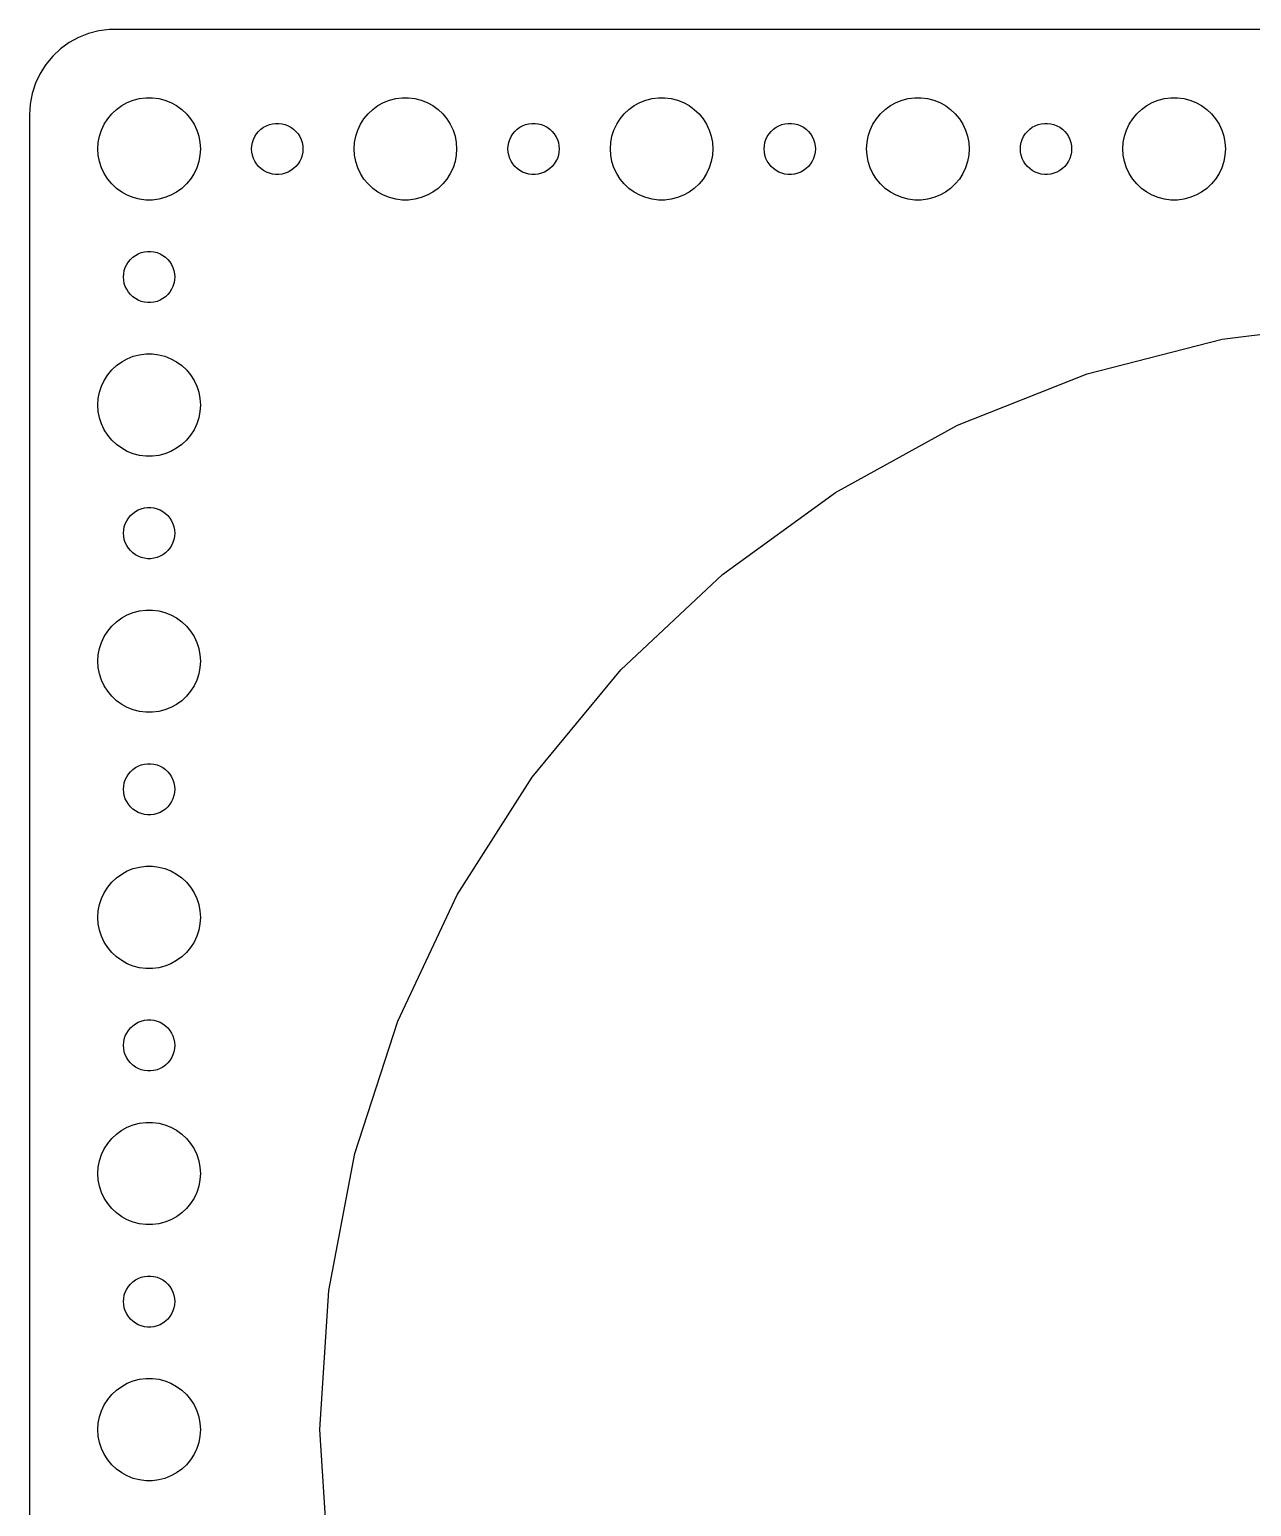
# Model space of a CAD drawing. Header units: metres. Extents: x -352 to 352, y -82 to 82.
# Drawn here: x -352 to -280.5, y -4.5 to 82 of the extents above; entities that cross this region are included whole.
import ezdxf

# ---------------------------------------------------------------- set-up
doc = ezdxf.new("R2010")
doc.units = ezdxf.units.M

msp = doc.modelspace()

# ---------------------------------------------------------------- linework, layer by layer
for p, q in [((-349.129, 81.5241), (-349.679, 81.2216)), ((-348.545, 81.7553), (-349.129, 81.5241)), ((-347.937, 81.9114), (-348.545, 81.7553)), ((-347.314, 81.9901), (-347.937, 81.9114)), ((347.314, 81.9901), (-347.314, 81.9901)), ((-350.187, 80.8526), (-350.645, 80.4227)), ((-349.679, 81.2216), (-350.187, 80.8526)), ((-351.045, 79.9389), (-351.382, 79.4088)), ((-350.645, 80.4227), (-351.045, 79.9389)), ((-351.649, 78.8406), (-351.843, 78.2434)), ((-351.382, 79.4088), (-351.649, 78.8406)), ((-351.843, 78.2434), (-351.961, 77.6267)), ((-346.277, 77.7145), (-345.927, 77.8532)), ((-345.927, 77.8532), (-345.562, 77.9469)), ((-345.562, 77.9469), (-345.188, 77.9941)), ((-345.188, 77.9941), (-344.812, 77.9941)), ((-344.812, 77.9941), (-344.438, 77.9469)), ((-344.438, 77.9469), (-344.073, 77.8532)), ((-344.073, 77.8532), (-343.723, 77.7145)), ((-331.277, 77.7145), (-330.927, 77.8532)), ((-330.927, 77.8532), (-330.562, 77.9469)), ((-330.562, 77.9469), (-330.188, 77.9941)), ((-330.188, 77.9941), (-329.812, 77.9941)), ((-329.812, 77.9941), (-329.438, 77.9469)), ((-329.438, 77.9469), (-329.073, 77.8532)), ((-329.073, 77.8532), (-328.723, 77.7145)), ((-316.277, 77.7145), (-315.927, 77.8532)), ((-315.927, 77.8532), (-315.562, 77.9469)), ((-315.562, 77.9469), (-315.188, 77.9941)), ((-315.188, 77.9941), (-314.812, 77.9941)), ((-314.812, 77.9941), (-314.438, 77.9469)), ((-314.438, 77.9469), (-314.073, 77.8532)), ((-314.073, 77.8532), (-313.723, 77.7145)), ((-301.277, 77.7145), (-300.927, 77.8532)), ((-300.927, 77.8532), (-300.562, 77.9469)), ((-300.562, 77.9469), (-300.188, 77.9941)), ((-300.188, 77.9941), (-299.812, 77.9941)), ((-299.812, 77.9941), (-299.438, 77.9469)), ((-299.438, 77.9469), (-299.073, 77.8532)), ((-299.073, 77.8532), (-298.723, 77.7145)), ((-286.277, 77.7145), (-285.927, 77.8532)), ((-285.927, 77.8532), (-285.562, 77.9469)), ((-285.562, 77.9469), (-285.188, 77.9941)), ((-285.188, 77.9941), (-284.812, 77.9941)), ((-284.812, 77.9941), (-284.438, 77.9469)), ((-284.438, 77.9469), (-284.073, 77.8532)), ((-284.073, 77.8532), (-283.723, 77.7145)), ((-351.961, 77.6267), (-352, 77)), ((-352, 77), (-352, -77)), ((-347.427, 76.7634), (-347.187, 77.0536)), ((-347.187, 77.0536), (-346.912, 77.3115)), ((-346.912, 77.3115), (-346.607, 77.533)), ((-346.607, 77.533), (-346.277, 77.7145)), ((-343.723, 77.7145), (-343.393, 77.533)), ((-343.393, 77.533), (-343.088, 77.3115)), ((-343.088, 77.3115), (-342.813, 77.0536)), ((-342.813, 77.0536), (-342.573, 76.7634)), ((-332.427, 76.7634), (-332.187, 77.0536)), ((-332.187, 77.0536), (-331.912, 77.3115)), ((-331.912, 77.3115), (-331.607, 77.533)), ((-331.607, 77.533), (-331.277, 77.7145)), ((-328.723, 77.7145), (-328.393, 77.533)), ((-328.393, 77.533), (-328.088, 77.3115)), ((-328.088, 77.3115), (-327.813, 77.0536)), ((-327.813, 77.0536), (-327.573, 76.7634)), ((-317.427, 76.7634), (-317.187, 77.0536)), ((-317.187, 77.0536), (-316.912, 77.3115)), ((-316.912, 77.3115), (-316.607, 77.533)), ((-316.607, 77.533), (-316.277, 77.7145)), ((-313.723, 77.7145), (-313.393, 77.533)), ((-313.393, 77.533), (-313.088, 77.3115)), ((-313.088, 77.3115), (-312.813, 77.0536)), ((-312.813, 77.0536), (-312.573, 76.7634)), ((-302.427, 76.7634), (-302.187, 77.0536)), ((-302.187, 77.0536), (-301.912, 77.3115)), ((-301.912, 77.3115), (-301.607, 77.533)), ((-301.607, 77.533), (-301.277, 77.7145)), ((-298.723, 77.7145), (-298.393, 77.533)), ((-298.393, 77.533), (-298.088, 77.3115)), ((-298.088, 77.3115), (-297.813, 77.0536)), ((-297.813, 77.0536), (-297.573, 76.7634)), ((-287.427, 76.7634), (-287.187, 77.0536)), ((-287.187, 77.0536), (-286.912, 77.3115)), ((-286.912, 77.3115), (-286.607, 77.533)), ((-286.607, 77.533), (-286.277, 77.7145)), ((-283.723, 77.7145), (-283.393, 77.533)), ((-283.393, 77.533), (-283.088, 77.3115)), ((-283.088, 77.3115), (-282.813, 77.0536)), ((-282.813, 77.0536), (-282.573, 76.7634)), ((-347.789, 76.1044), (-347.629, 76.4453)), ((-347.629, 76.4453), (-347.427, 76.7634)), ((-342.573, 76.7634), (-342.371, 76.4453)), ((-342.371, 76.4453), (-342.211, 76.1044)), ((-338.593, 76.0268), (-338.456, 76.1558)), ((-338.456, 76.1558), (-338.304, 76.2665)), ((-338.304, 76.2665), (-338.139, 76.3572)), ((-338.139, 76.3572), (-337.964, 76.4266)), ((-337.964, 76.4266), (-337.781, 76.4734)), ((-337.781, 76.4734), (-337.594, 76.497)), ((-337.594, 76.497), (-337.406, 76.497)), ((-337.406, 76.497), (-337.219, 76.4734)), ((-337.219, 76.4734), (-337.036, 76.4266)), ((-337.036, 76.4266), (-336.861, 76.3572)), ((-336.861, 76.3572), (-336.696, 76.2665)), ((-336.696, 76.2665), (-336.544, 76.1558)), ((-336.544, 76.1558), (-336.407, 76.0268)), ((-332.789, 76.1044), (-332.629, 76.4453)), ((-332.629, 76.4453), (-332.427, 76.7634)), ((-327.573, 76.7634), (-327.371, 76.4453)), ((-327.371, 76.4453), (-327.211, 76.1044)), ((-323.593, 76.0268), (-323.456, 76.1558)), ((-323.456, 76.1558), (-323.304, 76.2665)), ((-323.304, 76.2665), (-323.139, 76.3572)), ((-323.139, 76.3572), (-322.964, 76.4266)), ((-322.964, 76.4266), (-322.781, 76.4734)), ((-322.781, 76.4734), (-322.594, 76.497)), ((-322.594, 76.497), (-322.406, 76.497)), ((-322.406, 76.497), (-322.219, 76.4734)), ((-322.219, 76.4734), (-322.036, 76.4266)), ((-322.036, 76.4266), (-321.861, 76.3572)), ((-321.861, 76.3572), (-321.696, 76.2665)), ((-321.696, 76.2665), (-321.544, 76.1558)), ((-321.544, 76.1558), (-321.407, 76.0268)), ((-317.789, 76.1044), (-317.629, 76.4453)), ((-317.629, 76.4453), (-317.427, 76.7634)), ((-312.573, 76.7634), (-312.371, 76.4453)), ((-312.371, 76.4453), (-312.211, 76.1044)), ((-308.593, 76.0268), (-308.456, 76.1558)), ((-308.456, 76.1558), (-308.304, 76.2665)), ((-308.304, 76.2665), (-308.139, 76.3572)), ((-308.139, 76.3572), (-307.964, 76.4266)), ((-307.964, 76.4266), (-307.781, 76.4734)), ((-307.781, 76.4734), (-307.594, 76.497)), ((-307.594, 76.497), (-307.406, 76.497)), ((-307.406, 76.497), (-307.219, 76.4734)), ((-307.219, 76.4734), (-307.036, 76.4266)), ((-307.036, 76.4266), (-306.861, 76.3572)), ((-306.861, 76.3572), (-306.696, 76.2665)), ((-306.696, 76.2665), (-306.544, 76.1558)), ((-306.544, 76.1558), (-306.407, 76.0268)), ((-302.789, 76.1044), (-302.629, 76.4453)), ((-302.629, 76.4453), (-302.427, 76.7634)), ((-297.573, 76.7634), (-297.371, 76.4453)), ((-297.371, 76.4453), (-297.211, 76.1044)), ((-293.593, 76.0268), (-293.456, 76.1558)), ((-293.456, 76.1558), (-293.304, 76.2665)), ((-293.304, 76.2665), (-293.139, 76.3572)), ((-293.139, 76.3572), (-292.964, 76.4266)), ((-292.964, 76.4266), (-292.781, 76.4734)), ((-292.781, 76.4734), (-292.594, 76.497)), ((-292.594, 76.497), (-292.406, 76.497)), ((-292.406, 76.497), (-292.219, 76.4734)), ((-292.219, 76.4734), (-292.036, 76.4266)), ((-292.036, 76.4266), (-291.861, 76.3572)), ((-291.861, 76.3572), (-291.696, 76.2665)), ((-291.696, 76.2665), (-291.544, 76.1558)), ((-291.544, 76.1558), (-291.407, 76.0268)), ((-287.789, 76.1044), (-287.629, 76.4453)), ((-287.629, 76.4453), (-287.427, 76.7634)), ((-282.573, 76.7634), (-282.371, 76.4453)), ((-282.371, 76.4453), (-282.211, 76.1044)), ((-348, 75), (-347.976, 75.376)), ((-347.976, 75.376), (-347.906, 75.7461)), ((-347.906, 75.7461), (-347.789, 76.1044)), ((-342.211, 76.1044), (-342.094, 75.7461)), ((-342.094, 75.7461), (-342.024, 75.376)), ((-342.024, 75.376), (-342, 75)), ((-338.988, 75.188), (-338.953, 75.373)), ((-338.953, 75.373), (-338.895, 75.5522)), ((-338.895, 75.5522), (-338.814, 75.7226)), ((-338.814, 75.7226), (-338.714, 75.8817)), ((-338.714, 75.8817), (-338.593, 76.0268)), ((-336.407, 76.0268), (-336.286, 75.8817)), ((-336.286, 75.8817), (-336.186, 75.7226)), ((-336.186, 75.7226), (-336.105, 75.5522)), ((-336.105, 75.5522), (-336.047, 75.373)), ((-336.047, 75.373), (-336.012, 75.188)), ((-333, 75), (-332.976, 75.376)), ((-332.976, 75.376), (-332.906, 75.7461)), ((-332.906, 75.7461), (-332.789, 76.1044)), ((-327.211, 76.1044), (-327.094, 75.7461)), ((-327.094, 75.7461), (-327.024, 75.376)), ((-327.024, 75.376), (-327, 75)), ((-323.988, 75.188), (-323.953, 75.373)), ((-323.953, 75.373), (-323.895, 75.5522)), ((-323.895, 75.5522), (-323.814, 75.7226)), ((-323.814, 75.7226), (-323.714, 75.8817)), ((-323.714, 75.8817), (-323.593, 76.0268)), ((-321.407, 76.0268), (-321.286, 75.8817)), ((-321.286, 75.8817), (-321.186, 75.7226)), ((-321.186, 75.7226), (-321.105, 75.5522)), ((-321.105, 75.5522), (-321.047, 75.373)), ((-321.047, 75.373), (-321.012, 75.188)), ((-318, 75), (-317.976, 75.376)), ((-317.976, 75.376), (-317.906, 75.7461)), ((-317.906, 75.7461), (-317.789, 76.1044)), ((-312.211, 76.1044), (-312.094, 75.7461)), ((-312.094, 75.7461), (-312.024, 75.376)), ((-312.024, 75.376), (-312, 75)), ((-308.988, 75.188), (-308.953, 75.373)), ((-308.953, 75.373), (-308.895, 75.5522)), ((-308.895, 75.5522), (-308.814, 75.7226)), ((-308.814, 75.7226), (-308.714, 75.8817)), ((-308.714, 75.8817), (-308.593, 76.0268)), ((-306.407, 76.0268), (-306.286, 75.8817)), ((-306.286, 75.8817), (-306.186, 75.7226)), ((-306.186, 75.7226), (-306.105, 75.5522)), ((-306.105, 75.5522), (-306.047, 75.373)), ((-306.047, 75.373), (-306.012, 75.188)), ((-303, 75), (-302.976, 75.376)), ((-302.976, 75.376), (-302.906, 75.7461)), ((-302.906, 75.7461), (-302.789, 76.1044)), ((-297.211, 76.1044), (-297.094, 75.7461)), ((-297.094, 75.7461), (-297.024, 75.376)), ((-297.024, 75.376), (-297, 75)), ((-293.988, 75.188), (-293.953, 75.373)), ((-293.953, 75.373), (-293.895, 75.5522)), ((-293.895, 75.5522), (-293.814, 75.7226)), ((-293.814, 75.7226), (-293.714, 75.8817)), ((-293.714, 75.8817), (-293.593, 76.0268)), ((-291.407, 76.0268), (-291.286, 75.8817)), ((-291.286, 75.8817), (-291.186, 75.7226)), ((-291.186, 75.7226), (-291.105, 75.5522)), ((-291.105, 75.5522), (-291.047, 75.373)), ((-291.047, 75.373), (-291.012, 75.188)), ((-288, 75), (-287.976, 75.376)), ((-287.976, 75.376), (-287.906, 75.7461)), ((-287.906, 75.7461), (-287.789, 76.1044)), ((-282.211, 76.1044), (-282.094, 75.7461)), ((-282.094, 75.7461), (-282.024, 75.376)), ((-282.024, 75.376), (-282, 75)), ((-347.976, 74.624), (-348, 75)), ((-347.906, 74.2539), (-347.976, 74.624)), ((-342.024, 74.624), (-342.094, 74.2539)), ((-342, 75), (-342.024, 74.624)), ((-339, 75), (-338.988, 75.188)), ((-338.988, 74.812), (-339, 75)), ((-338.953, 74.627), (-338.988, 74.812)), ((-338.895, 74.4478), (-338.953, 74.627)), ((-338.814, 74.2774), (-338.895, 74.4478)), ((-336.105, 74.4478), (-336.186, 74.2774)), ((-336.047, 74.627), (-336.105, 74.4478)), ((-336.012, 74.812), (-336.047, 74.627)), ((-336.012, 75.188), (-336, 75)), ((-336, 75), (-336.012, 74.812)), ((-332.976, 74.624), (-333, 75)), ((-332.906, 74.2539), (-332.976, 74.624)), ((-327.024, 74.624), (-327.094, 74.2539)), ((-327, 75), (-327.024, 74.624)), ((-324, 75), (-323.988, 75.188)), ((-323.988, 74.812), (-324, 75)), ((-323.953, 74.627), (-323.988, 74.812)), ((-323.895, 74.4478), (-323.953, 74.627)), ((-323.814, 74.2774), (-323.895, 74.4478)), ((-321.105, 74.4478), (-321.186, 74.2774)), ((-321.047, 74.627), (-321.105, 74.4478)), ((-321.012, 74.812), (-321.047, 74.627)), ((-321.012, 75.188), (-321, 75)), ((-321, 75), (-321.012, 74.812)), ((-317.976, 74.624), (-318, 75)), ((-317.906, 74.2539), (-317.976, 74.624)), ((-312.024, 74.624), (-312.094, 74.2539)), ((-312, 75), (-312.024, 74.624)), ((-309, 75), (-308.988, 75.188)), ((-308.988, 74.812), (-309, 75)), ((-308.953, 74.627), (-308.988, 74.812)), ((-308.895, 74.4478), (-308.953, 74.627)), ((-308.814, 74.2774), (-308.895, 74.4478)), ((-306.105, 74.4478), (-306.186, 74.2774)), ((-306.047, 74.627), (-306.105, 74.4478)), ((-306.012, 74.812), (-306.047, 74.627)), ((-306.012, 75.188), (-306, 75)), ((-306, 75), (-306.012, 74.812)), ((-302.976, 74.624), (-303, 75)), ((-302.906, 74.2539), (-302.976, 74.624)), ((-297.024, 74.624), (-297.094, 74.2539)), ((-297, 75), (-297.024, 74.624)), ((-294, 75), (-293.988, 75.188)), ((-293.988, 74.812), (-294, 75)), ((-293.953, 74.627), (-293.988, 74.812)), ((-293.895, 74.4478), (-293.953, 74.627)), ((-293.814, 74.2774), (-293.895, 74.4478)), ((-291.105, 74.4478), (-291.186, 74.2774)), ((-291.047, 74.627), (-291.105, 74.4478)), ((-291.012, 74.812), (-291.047, 74.627)), ((-291.012, 75.188), (-291, 75)), ((-291, 75), (-291.012, 74.812)), ((-287.976, 74.624), (-288, 75)), ((-287.906, 74.2539), (-287.976, 74.624)), ((-282.024, 74.624), (-282.094, 74.2539)), ((-282, 75), (-282.024, 74.624)), ((-347.789, 73.8956), (-347.906, 74.2539)), ((-347.629, 73.5547), (-347.789, 73.8956)), ((-347.427, 73.2366), (-347.629, 73.5547)), ((-342.371, 73.5547), (-342.573, 73.2366)), ((-342.211, 73.8956), (-342.371, 73.5547)), ((-342.094, 74.2539), (-342.211, 73.8956)), ((-338.714, 74.1183), (-338.814, 74.2774)), ((-338.593, 73.9732), (-338.714, 74.1183)), ((-338.456, 73.8442), (-338.593, 73.9732)), ((-338.304, 73.7335), (-338.456, 73.8442)), ((-338.139, 73.6428), (-338.304, 73.7335)), ((-337.964, 73.5734), (-338.139, 73.6428)), ((-337.781, 73.5266), (-337.964, 73.5734)), ((-337.594, 73.503), (-337.781, 73.5266)), ((-337.219, 73.5266), (-337.406, 73.503)), ((-337.036, 73.5734), (-337.219, 73.5266)), ((-336.861, 73.6428), (-337.036, 73.5734)), ((-336.696, 73.7335), (-336.861, 73.6428)), ((-336.544, 73.8442), (-336.696, 73.7335)), ((-336.407, 73.9732), (-336.544, 73.8442)), ((-336.286, 74.1183), (-336.407, 73.9732)), ((-336.186, 74.2774), (-336.286, 74.1183)), ((-332.789, 73.8956), (-332.906, 74.2539)), ((-332.629, 73.5547), (-332.789, 73.8956)), ((-332.427, 73.2366), (-332.629, 73.5547)), ((-327.371, 73.5547), (-327.573, 73.2366)), ((-327.211, 73.8956), (-327.371, 73.5547)), ((-327.094, 74.2539), (-327.211, 73.8956)), ((-323.714, 74.1183), (-323.814, 74.2774)), ((-323.593, 73.9732), (-323.714, 74.1183)), ((-323.456, 73.8442), (-323.593, 73.9732)), ((-323.304, 73.7335), (-323.456, 73.8442)), ((-323.139, 73.6428), (-323.304, 73.7335)), ((-322.964, 73.5734), (-323.139, 73.6428)), ((-322.781, 73.5266), (-322.964, 73.5734)), ((-322.594, 73.503), (-322.781, 73.5266)), ((-322.219, 73.5266), (-322.406, 73.503)), ((-322.036, 73.5734), (-322.219, 73.5266)), ((-321.861, 73.6428), (-322.036, 73.5734)), ((-321.696, 73.7335), (-321.861, 73.6428)), ((-321.544, 73.8442), (-321.696, 73.7335)), ((-321.407, 73.9732), (-321.544, 73.8442)), ((-321.286, 74.1183), (-321.407, 73.9732)), ((-321.186, 74.2774), (-321.286, 74.1183)), ((-317.789, 73.8956), (-317.906, 74.2539)), ((-317.629, 73.5547), (-317.789, 73.8956)), ((-317.427, 73.2366), (-317.629, 73.5547)), ((-312.371, 73.5547), (-312.573, 73.2366)), ((-312.211, 73.8956), (-312.371, 73.5547)), ((-312.094, 74.2539), (-312.211, 73.8956)), ((-308.714, 74.1183), (-308.814, 74.2774)), ((-308.593, 73.9732), (-308.714, 74.1183)), ((-308.456, 73.8442), (-308.593, 73.9732)), ((-308.304, 73.7335), (-308.456, 73.8442)), ((-308.139, 73.6428), (-308.304, 73.7335)), ((-307.964, 73.5734), (-308.139, 73.6428)), ((-307.781, 73.5266), (-307.964, 73.5734)), ((-307.594, 73.503), (-307.781, 73.5266)), ((-307.219, 73.5266), (-307.406, 73.503)), ((-307.036, 73.5734), (-307.219, 73.5266)), ((-306.861, 73.6428), (-307.036, 73.5734)), ((-306.696, 73.7335), (-306.861, 73.6428)), ((-306.544, 73.8442), (-306.696, 73.7335)), ((-306.407, 73.9732), (-306.544, 73.8442)), ((-306.286, 74.1183), (-306.407, 73.9732)), ((-306.186, 74.2774), (-306.286, 74.1183)), ((-302.789, 73.8956), (-302.906, 74.2539)), ((-302.629, 73.5547), (-302.789, 73.8956)), ((-302.427, 73.2366), (-302.629, 73.5547)), ((-297.371, 73.5547), (-297.573, 73.2366)), ((-297.211, 73.8956), (-297.371, 73.5547)), ((-297.094, 74.2539), (-297.211, 73.8956)), ((-293.714, 74.1183), (-293.814, 74.2774)), ((-293.593, 73.9732), (-293.714, 74.1183)), ((-293.456, 73.8442), (-293.593, 73.9732)), ((-293.304, 73.7335), (-293.456, 73.8442)), ((-293.139, 73.6428), (-293.304, 73.7335)), ((-292.964, 73.5734), (-293.139, 73.6428)), ((-292.781, 73.5266), (-292.964, 73.5734)), ((-292.594, 73.503), (-292.781, 73.5266)), ((-292.219, 73.5266), (-292.406, 73.503)), ((-292.036, 73.5734), (-292.219, 73.5266)), ((-291.861, 73.6428), (-292.036, 73.5734)), ((-291.696, 73.7335), (-291.861, 73.6428)), ((-291.544, 73.8442), (-291.696, 73.7335)), ((-291.407, 73.9732), (-291.544, 73.8442)), ((-291.286, 74.1183), (-291.407, 73.9732)), ((-291.186, 74.2774), (-291.286, 74.1183)), ((-287.789, 73.8956), (-287.906, 74.2539)), ((-287.629, 73.5547), (-287.789, 73.8956)), ((-287.427, 73.2366), (-287.629, 73.5547)), ((-282.371, 73.5547), (-282.573, 73.2366)), ((-282.211, 73.8956), (-282.371, 73.5547)), ((-282.094, 74.2539), (-282.211, 73.8956)), ((-347.187, 72.9464), (-347.427, 73.2366)), ((-346.912, 72.6885), (-347.187, 72.9464)), ((-346.607, 72.467), (-346.912, 72.6885)), ((-343.088, 72.6885), (-343.393, 72.467)), ((-342.813, 72.9464), (-343.088, 72.6885)), ((-342.573, 73.2366), (-342.813, 72.9464)), ((-337.406, 73.503), (-337.594, 73.503)), ((-332.187, 72.9464), (-332.427, 73.2366)), ((-331.912, 72.6885), (-332.187, 72.9464)), ((-331.607, 72.467), (-331.912, 72.6885)), ((-328.088, 72.6885), (-328.393, 72.467)), ((-327.813, 72.9464), (-328.088, 72.6885)), ((-327.573, 73.2366), (-327.813, 72.9464)), ((-322.406, 73.503), (-322.594, 73.503)), ((-317.187, 72.9464), (-317.427, 73.2366)), ((-316.912, 72.6885), (-317.187, 72.9464)), ((-316.607, 72.467), (-316.912, 72.6885)), ((-313.088, 72.6885), (-313.393, 72.467)), ((-312.813, 72.9464), (-313.088, 72.6885)), ((-312.573, 73.2366), (-312.813, 72.9464)), ((-307.406, 73.503), (-307.594, 73.503)), ((-302.187, 72.9464), (-302.427, 73.2366)), ((-301.912, 72.6885), (-302.187, 72.9464)), ((-301.607, 72.467), (-301.912, 72.6885)), ((-298.088, 72.6885), (-298.393, 72.467)), ((-297.813, 72.9464), (-298.088, 72.6885)), ((-297.573, 73.2366), (-297.813, 72.9464)), ((-292.406, 73.503), (-292.594, 73.503)), ((-287.187, 72.9464), (-287.427, 73.2366)), ((-286.912, 72.6885), (-287.187, 72.9464)), ((-286.607, 72.467), (-286.912, 72.6885)), ((-283.088, 72.6885), (-283.393, 72.467)), ((-282.813, 72.9464), (-283.088, 72.6885)), ((-282.573, 73.2366), (-282.813, 72.9464)), ((-346.277, 72.2855), (-346.607, 72.467)), ((-345.927, 72.1468), (-346.277, 72.2855)), ((-345.562, 72.0531), (-345.927, 72.1468)), ((-345.188, 72.0059), (-345.562, 72.0531)), ((-344.812, 72.0059), (-345.188, 72.0059)), ((-344.438, 72.0531), (-344.812, 72.0059)), ((-344.073, 72.1468), (-344.438, 72.0531)), ((-343.723, 72.2855), (-344.073, 72.1468)), ((-343.393, 72.467), (-343.723, 72.2855)), ((-331.277, 72.2855), (-331.607, 72.467)), ((-330.927, 72.1468), (-331.277, 72.2855)), ((-330.562, 72.0531), (-330.927, 72.1468)), ((-330.188, 72.0059), (-330.562, 72.0531)), ((-329.812, 72.0059), (-330.188, 72.0059)), ((-329.438, 72.0531), (-329.812, 72.0059)), ((-329.073, 72.1468), (-329.438, 72.0531)), ((-328.723, 72.2855), (-329.073, 72.1468)), ((-328.393, 72.467), (-328.723, 72.2855)), ((-316.277, 72.2855), (-316.607, 72.467)), ((-315.927, 72.1468), (-316.277, 72.2855)), ((-315.562, 72.0531), (-315.927, 72.1468)), ((-315.188, 72.0059), (-315.562, 72.0531)), ((-314.812, 72.0059), (-315.188, 72.0059)), ((-314.438, 72.0531), (-314.812, 72.0059)), ((-314.073, 72.1468), (-314.438, 72.0531)), ((-313.723, 72.2855), (-314.073, 72.1468)), ((-313.393, 72.467), (-313.723, 72.2855)), ((-301.277, 72.2855), (-301.607, 72.467)), ((-300.927, 72.1468), (-301.277, 72.2855)), ((-300.562, 72.0531), (-300.927, 72.1468)), ((-300.188, 72.0059), (-300.562, 72.0531)), ((-299.812, 72.0059), (-300.188, 72.0059)), ((-299.438, 72.0531), (-299.812, 72.0059)), ((-299.073, 72.1468), (-299.438, 72.0531)), ((-298.723, 72.2855), (-299.073, 72.1468)), ((-298.393, 72.467), (-298.723, 72.2855)), ((-286.277, 72.2855), (-286.607, 72.467)), ((-285.927, 72.1468), (-286.277, 72.2855)), ((-285.562, 72.0531), (-285.927, 72.1468)), ((-285.188, 72.0059), (-285.562, 72.0531)), ((-284.812, 72.0059), (-285.188, 72.0059)), ((-284.438, 72.0531), (-284.812, 72.0059)), ((-284.073, 72.1468), (-284.438, 72.0531)), ((-283.723, 72.2855), (-284.073, 72.1468)), ((-283.393, 72.467), (-283.723, 72.2855)), ((-346.314, 68.2226), (-346.214, 68.3817)), ((-346.214, 68.3817), (-346.093, 68.5268)), ((-346.093, 68.5268), (-345.956, 68.6558)), ((-345.956, 68.6558), (-345.804, 68.7665)), ((-345.804, 68.7665), (-345.639, 68.8572)), ((-345.639, 68.8572), (-345.464, 68.9266)), ((-345.464, 68.9266), (-345.281, 68.9734)), ((-345.281, 68.9734), (-345.094, 68.997)), ((-345.094, 68.997), (-344.906, 68.997)), ((-344.906, 68.997), (-344.719, 68.9734)), ((-344.719, 68.9734), (-344.536, 68.9266)), ((-344.536, 68.9266), (-344.361, 68.8572)), ((-344.361, 68.8572), (-344.196, 68.7665)), ((-344.196, 68.7665), (-344.044, 68.6558)), ((-344.044, 68.6558), (-343.907, 68.5268)), ((-343.907, 68.5268), (-343.786, 68.3817)), ((-343.786, 68.3817), (-343.686, 68.2226)), ((-346.5, 67.5), (-346.488, 67.688)), ((-346.488, 67.312), (-346.5, 67.5)), ((-346.488, 67.688), (-346.453, 67.873)), ((-346.453, 67.873), (-346.395, 68.0522)), ((-346.395, 68.0522), (-346.314, 68.2226)), ((-343.686, 68.2226), (-343.605, 68.0522)), ((-343.605, 68.0522), (-343.547, 67.873)), ((-343.547, 67.873), (-343.512, 67.688)), ((-343.512, 67.688), (-343.5, 67.5)), ((-343.5, 67.5), (-343.512, 67.312)), ((-346.453, 67.127), (-346.488, 67.312)), ((-346.395, 66.9478), (-346.453, 67.127)), ((-346.314, 66.7774), (-346.395, 66.9478)), ((-346.214, 66.6183), (-346.314, 66.7774)), ((-346.093, 66.4732), (-346.214, 66.6183)), ((-343.786, 66.6183), (-343.907, 66.4732)), ((-343.686, 66.7774), (-343.786, 66.6183)), ((-343.605, 66.9478), (-343.686, 66.7774)), ((-343.547, 67.127), (-343.605, 66.9478)), ((-343.512, 67.312), (-343.547, 67.127)), ((-345.956, 66.3442), (-346.093, 66.4732)), ((-345.804, 66.2335), (-345.956, 66.3442)), ((-345.639, 66.1428), (-345.804, 66.2335)), ((-345.464, 66.0734), (-345.639, 66.1428)), ((-345.281, 66.0266), (-345.464, 66.0734)), ((-345.094, 66.003), (-345.281, 66.0266)), ((-344.906, 66.003), (-345.094, 66.003)), ((-344.719, 66.0266), (-344.906, 66.003)), ((-344.536, 66.0734), (-344.719, 66.0266)), ((-344.361, 66.1428), (-344.536, 66.0734)), ((-344.196, 66.2335), (-344.361, 66.1428)), ((-344.044, 66.3442), (-344.196, 66.2335)), ((-343.907, 66.4732), (-344.044, 66.3442)), ((-282.18, 63.8487), (-274.081, 64.8717)), ((-290.086, 61.8187), (-282.18, 63.8487)), ((-347.187, 62.0536), (-346.912, 62.3115)), ((-346.912, 62.3115), (-346.607, 62.533)), ((-346.607, 62.533), (-346.277, 62.7145)), ((-346.277, 62.7145), (-345.927, 62.8532)), ((-345.927, 62.8532), (-345.562, 62.9469)), ((-345.562, 62.9469), (-345.188, 62.9941)), ((-345.188, 62.9941), (-344.812, 62.9941)), ((-344.812, 62.9941), (-344.438, 62.9469)), ((-344.438, 62.9469), (-344.073, 62.8532)), ((-344.073, 62.8532), (-343.723, 62.7145)), ((-343.723, 62.7145), (-343.393, 62.533)), ((-343.393, 62.533), (-343.088, 62.3115)), ((-343.088, 62.3115), (-342.813, 62.0536)), ((-347.789, 61.1044), (-347.629, 61.4453)), ((-347.629, 61.4453), (-347.427, 61.7634)), ((-347.427, 61.7634), (-347.187, 62.0536)), ((-342.813, 62.0536), (-342.573, 61.7634)), ((-342.573, 61.7634), (-342.371, 61.4453)), ((-342.371, 61.4453), (-342.211, 61.1044)), ((-297.676, 58.8138), (-290.086, 61.8187)), ((-347.976, 60.376), (-347.906, 60.7461)), ((-347.906, 60.7461), (-347.789, 61.1044)), ((-342.211, 61.1044), (-342.094, 60.7461)), ((-342.094, 60.7461), (-342.024, 60.376)), ((-348, 60), (-347.976, 60.376)), ((-347.976, 59.624), (-348, 60)), ((-342.024, 60.376), (-342, 60)), ((-342, 60), (-342.024, 59.624)), ((-347.906, 59.2539), (-347.976, 59.624)), ((-347.789, 58.8956), (-347.906, 59.2539)), ((-347.629, 58.5547), (-347.789, 58.8956)), ((-342.211, 58.8956), (-342.371, 58.5547)), ((-342.094, 59.2539), (-342.211, 58.8956)), ((-342.024, 59.624), (-342.094, 59.2539)), ((-304.829, 54.8813), (-297.676, 58.8138)), ((-347.427, 58.2366), (-347.629, 58.5547)), ((-347.187, 57.9464), (-347.427, 58.2366)), ((-342.573, 58.2366), (-342.813, 57.9464)), ((-342.371, 58.5547), (-342.573, 58.2366)), ((-346.912, 57.6885), (-347.187, 57.9464)), ((-346.607, 57.467), (-346.912, 57.6885)), ((-346.277, 57.2855), (-346.607, 57.467)), ((-345.927, 57.1468), (-346.277, 57.2855)), ((-345.562, 57.0531), (-345.927, 57.1468)), ((-344.073, 57.1468), (-344.438, 57.0531)), ((-343.723, 57.2855), (-344.073, 57.1468)), ((-343.393, 57.467), (-343.723, 57.2855)), ((-343.088, 57.6885), (-343.393, 57.467)), ((-342.813, 57.9464), (-343.088, 57.6885)), ((-345.188, 57.0059), (-345.562, 57.0531)), ((-344.812, 57.0059), (-345.188, 57.0059)), ((-344.438, 57.0531), (-344.812, 57.0059)), ((-311.433, 50.0834), (-304.829, 54.8813)), ((-346.093, 53.5268), (-345.956, 53.6558)), ((-345.956, 53.6558), (-345.804, 53.7665)), ((-345.804, 53.7665), (-345.639, 53.8572)), ((-345.639, 53.8572), (-345.464, 53.9266)), ((-345.464, 53.9266), (-345.281, 53.9734)), ((-345.281, 53.9734), (-345.094, 53.997)), ((-345.094, 53.997), (-344.906, 53.997)), ((-344.906, 53.997), (-344.719, 53.9734)), ((-344.719, 53.9734), (-344.536, 53.9266)), ((-344.536, 53.9266), (-344.361, 53.8572)), ((-344.361, 53.8572), (-344.196, 53.7665)), ((-344.196, 53.7665), (-344.044, 53.6558)), ((-344.044, 53.6558), (-343.907, 53.5268)), ((-346.488, 52.688), (-346.453, 52.873)), ((-346.453, 52.873), (-346.395, 53.0522)), ((-346.395, 53.0522), (-346.314, 53.2226)), ((-346.314, 53.2226), (-346.214, 53.3817)), ((-346.214, 53.3817), (-346.093, 53.5268)), ((-343.907, 53.5268), (-343.786, 53.3817)), ((-343.786, 53.3817), (-343.686, 53.2226)), ((-343.686, 53.2226), (-343.605, 53.0522)), ((-343.605, 53.0522), (-343.547, 52.873)), ((-343.547, 52.873), (-343.512, 52.688)), ((-346.5, 52.5), (-346.488, 52.688)), ((-346.488, 52.312), (-346.5, 52.5)), ((-346.453, 52.127), (-346.488, 52.312)), ((-346.395, 51.9478), (-346.453, 52.127)), ((-346.314, 51.7774), (-346.395, 51.9478)), ((-343.605, 51.9478), (-343.686, 51.7774)), ((-343.547, 52.127), (-343.605, 51.9478)), ((-343.512, 52.312), (-343.547, 52.127)), ((-343.512, 52.688), (-343.5, 52.5)), ((-343.5, 52.5), (-343.512, 52.312)), ((-346.214, 51.6183), (-346.314, 51.7774)), ((-346.093, 51.4732), (-346.214, 51.6183)), ((-345.956, 51.3442), (-346.093, 51.4732)), ((-345.804, 51.2335), (-345.956, 51.3442)), ((-345.639, 51.1428), (-345.804, 51.2335)), ((-345.464, 51.0734), (-345.639, 51.1428)), ((-345.281, 51.0266), (-345.464, 51.0734)), ((-344.536, 51.0734), (-344.719, 51.0266)), ((-344.361, 51.1428), (-344.536, 51.0734)), ((-344.196, 51.2335), (-344.361, 51.1428)), ((-344.044, 51.3442), (-344.196, 51.2335)), ((-343.907, 51.4732), (-344.044, 51.3442)), ((-343.786, 51.6183), (-343.907, 51.4732)), ((-343.686, 51.7774), (-343.786, 51.6183)), ((-345.094, 51.003), (-345.281, 51.0266)), ((-344.906, 51.003), (-345.094, 51.003)), ((-344.719, 51.0266), (-344.906, 51.003)), ((-317.383, 44.4956), (-311.433, 50.0834)), ((-346.607, 47.533), (-346.277, 47.7145)), ((-346.277, 47.7145), (-345.927, 47.8532)), ((-345.927, 47.8532), (-345.562, 47.9469)), ((-345.562, 47.9469), (-345.188, 47.9941)), ((-345.188, 47.9941), (-344.812, 47.9941)), ((-344.812, 47.9941), (-344.438, 47.9469)), ((-344.438, 47.9469), (-344.073, 47.8532)), ((-344.073, 47.8532), (-343.723, 47.7145)), ((-343.723, 47.7145), (-343.393, 47.533)), ((-347.629, 46.4453), (-347.427, 46.7634)), ((-347.427, 46.7634), (-347.187, 47.0536)), ((-347.187, 47.0536), (-346.912, 47.3115)), ((-346.912, 47.3115), (-346.607, 47.533)), ((-343.393, 47.533), (-343.088, 47.3115)), ((-343.088, 47.3115), (-342.813, 47.0536)), ((-342.813, 47.0536), (-342.573, 46.7634)), ((-342.573, 46.7634), (-342.371, 46.4453)), ((-347.906, 45.7461), (-347.789, 46.1044)), ((-347.789, 46.1044), (-347.629, 46.4453)), ((-342.371, 46.4453), (-342.211, 46.1044)), ((-342.211, 46.1044), (-342.094, 45.7461)), ((-348, 45), (-347.976, 45.376)), ((-347.976, 44.624), (-348, 45)), ((-347.976, 45.376), (-347.906, 45.7461)), ((-342.094, 45.7461), (-342.024, 45.376)), ((-342.024, 45.376), (-342, 45)), ((-342, 45), (-342.024, 44.624)), ((-347.906, 44.2539), (-347.976, 44.624)), ((-347.789, 43.8956), (-347.906, 44.2539)), ((-342.094, 44.2539), (-342.211, 43.8956)), ((-342.024, 44.624), (-342.094, 44.2539)), ((-322.586, 38.206), (-317.383, 44.4956)), ((-347.629, 43.5547), (-347.789, 43.8956)), ((-347.427, 43.2366), (-347.629, 43.5547)), ((-342.371, 43.5547), (-342.573, 43.2366)), ((-342.211, 43.8956), (-342.371, 43.5547)), ((-347.187, 42.9464), (-347.427, 43.2366)), ((-346.912, 42.6885), (-347.187, 42.9464)), ((-346.607, 42.467), (-346.912, 42.6885)), ((-346.277, 42.2855), (-346.607, 42.467)), ((-343.393, 42.467), (-343.723, 42.2855)), ((-343.088, 42.6885), (-343.393, 42.467)), ((-342.813, 42.9464), (-343.088, 42.6885)), ((-342.573, 43.2366), (-342.813, 42.9464)), ((-345.927, 42.1468), (-346.277, 42.2855)), ((-345.562, 42.0531), (-345.927, 42.1468)), ((-345.188, 42.0059), (-345.562, 42.0531)), ((-344.812, 42.0059), (-345.188, 42.0059)), ((-344.438, 42.0531), (-344.812, 42.0059)), ((-344.073, 42.1468), (-344.438, 42.0531)), ((-343.723, 42.2855), (-344.073, 42.1468)), ((-345.639, 38.8572), (-345.464, 38.9266)), ((-345.464, 38.9266), (-345.281, 38.9734)), ((-345.281, 38.9734), (-345.094, 38.997)), ((-345.094, 38.997), (-344.906, 38.997)), ((-344.906, 38.997), (-344.719, 38.9734)), ((-344.719, 38.9734), (-344.536, 38.9266)), ((-344.536, 38.9266), (-344.361, 38.8572)), ((-346.395, 38.0522), (-346.314, 38.2226)), ((-346.314, 38.2226), (-346.214, 38.3817)), ((-346.214, 38.3817), (-346.093, 38.5268)), ((-346.093, 38.5268), (-345.956, 38.6558)), ((-345.956, 38.6558), (-345.804, 38.7665)), ((-345.804, 38.7665), (-345.639, 38.8572)), ((-344.361, 38.8572), (-344.196, 38.7665)), ((-344.196, 38.7665), (-344.044, 38.6558)), ((-344.044, 38.6558), (-343.907, 38.5268)), ((-343.907, 38.5268), (-343.786, 38.3817)), ((-343.786, 38.3817), (-343.686, 38.2226)), ((-343.686, 38.2226), (-343.605, 38.0522)), ((-326.96, 31.314), (-322.586, 38.206)), ((-346.5, 37.5), (-346.488, 37.688)), ((-346.488, 37.312), (-346.5, 37.5)), ((-346.488, 37.688), (-346.453, 37.873)), ((-346.453, 37.127), (-346.488, 37.312)), ((-346.453, 37.873), (-346.395, 38.0522)), ((-343.605, 38.0522), (-343.547, 37.873)), ((-343.547, 37.873), (-343.512, 37.688)), ((-343.512, 37.312), (-343.547, 37.127)), ((-343.512, 37.688), (-343.5, 37.5)), ((-343.5, 37.5), (-343.512, 37.312)), ((-346.395, 36.9478), (-346.453, 37.127)), ((-346.314, 36.7774), (-346.395, 36.9478)), ((-346.214, 36.6183), (-346.314, 36.7774)), ((-346.093, 36.4732), (-346.214, 36.6183)), ((-345.956, 36.3442), (-346.093, 36.4732)), ((-345.804, 36.2335), (-345.956, 36.3442)), ((-344.044, 36.3442), (-344.196, 36.2335)), ((-343.907, 36.4732), (-344.044, 36.3442)), ((-343.786, 36.6183), (-343.907, 36.4732)), ((-343.686, 36.7774), (-343.786, 36.6183)), ((-343.605, 36.9478), (-343.686, 36.7774)), ((-343.547, 37.127), (-343.605, 36.9478)), ((-345.639, 36.1428), (-345.804, 36.2335)), ((-345.464, 36.0734), (-345.639, 36.1428)), ((-345.281, 36.0266), (-345.464, 36.0734)), ((-345.094, 36.003), (-345.281, 36.0266)), ((-344.906, 36.003), (-345.094, 36.003)), ((-344.719, 36.0266), (-344.906, 36.003)), ((-344.536, 36.0734), (-344.719, 36.0266)), ((-344.361, 36.1428), (-344.536, 36.0734)), ((-344.196, 36.2335), (-344.361, 36.1428)), ((-345.927, 32.8532), (-345.562, 32.9469)), ((-345.562, 32.9469), (-345.188, 32.9941)), ((-345.188, 32.9941), (-344.812, 32.9941)), ((-344.812, 32.9941), (-344.438, 32.9469)), ((-344.438, 32.9469), (-344.073, 32.8532)), ((-347.427, 31.7634), (-347.187, 32.0536)), ((-347.187, 32.0536), (-346.912, 32.3115)), ((-346.912, 32.3115), (-346.607, 32.533)), ((-346.607, 32.533), (-346.277, 32.7145)), ((-346.277, 32.7145), (-345.927, 32.8532)), ((-344.073, 32.8532), (-343.723, 32.7145)), ((-343.723, 32.7145), (-343.393, 32.533)), ((-343.393, 32.533), (-343.088, 32.3115)), ((-343.088, 32.3115), (-342.813, 32.0536)), ((-342.813, 32.0536), (-342.573, 31.7634)), ((-347.789, 31.1044), (-347.629, 31.4453)), ((-347.629, 31.4453), (-347.427, 31.7634)), ((-342.573, 31.7634), (-342.371, 31.4453)), ((-342.371, 31.4453), (-342.211, 31.1044)), ((-330.435, 23.9281), (-326.96, 31.314)), ((-348, 30), (-347.976, 30.376)), ((-347.976, 30.376), (-347.906, 30.7461)), ((-347.906, 30.7461), (-347.789, 31.1044)), ((-342.211, 31.1044), (-342.094, 30.7461)), ((-342.094, 30.7461), (-342.024, 30.376)), ((-342.024, 30.376), (-342, 30)), ((-347.976, 29.624), (-348, 30)), ((-347.906, 29.2539), (-347.976, 29.624)), ((-342.024, 29.624), (-342.094, 29.2539)), ((-342, 30), (-342.024, 29.624)), ((-347.789, 28.8956), (-347.906, 29.2539)), ((-347.629, 28.5547), (-347.789, 28.8956)), ((-347.427, 28.2366), (-347.629, 28.5547)), ((-342.371, 28.5547), (-342.573, 28.2366)), ((-342.211, 28.8956), (-342.371, 28.5547)), ((-342.094, 29.2539), (-342.211, 28.8956)), ((-347.187, 27.9464), (-347.427, 28.2366)), ((-346.912, 27.6884), (-347.187, 27.9464)), ((-346.607, 27.467), (-346.912, 27.6884)), ((-343.088, 27.6884), (-343.393, 27.467)), ((-342.813, 27.9464), (-343.088, 27.6884)), ((-342.573, 28.2366), (-342.813, 27.9464)), ((-346.277, 27.2855), (-346.607, 27.467)), ((-345.927, 27.1468), (-346.277, 27.2855)), ((-345.562, 27.0531), (-345.927, 27.1468)), ((-345.188, 27.0059), (-345.562, 27.0531)), ((-344.812, 27.0059), (-345.188, 27.0059)), ((-344.438, 27.0531), (-344.812, 27.0059)), ((-344.073, 27.1468), (-344.438, 27.0531)), ((-343.723, 27.2855), (-344.073, 27.1468)), ((-343.393, 27.467), (-343.723, 27.2855)), ((-346.314, 23.2226), (-346.214, 23.3817)), ((-346.214, 23.3817), (-346.093, 23.5268)), ((-346.093, 23.5268), (-345.956, 23.6558)), ((-345.956, 23.6558), (-345.804, 23.7665)), ((-345.804, 23.7665), (-345.639, 23.8572)), ((-345.639, 23.8572), (-345.464, 23.9266)), ((-345.464, 23.9266), (-345.281, 23.9734)), ((-345.281, 23.9734), (-345.094, 23.997)), ((-345.094, 23.997), (-344.906, 23.997)), ((-344.906, 23.997), (-344.719, 23.9734)), ((-344.719, 23.9734), (-344.536, 23.9266)), ((-344.536, 23.9266), (-344.361, 23.8572)), ((-344.361, 23.8572), (-344.196, 23.7665)), ((-344.196, 23.7665), (-344.044, 23.6558)), ((-344.044, 23.6558), (-343.907, 23.5268)), ((-343.907, 23.5268), (-343.786, 23.3817)), ((-343.786, 23.3817), (-343.686, 23.2226)), ((-332.958, 16.1648), (-330.435, 23.9281)), ((-346.5, 22.5), (-346.488, 22.688)), ((-346.488, 22.312), (-346.5, 22.5)), ((-346.488, 22.688), (-346.453, 22.873)), ((-346.453, 22.873), (-346.395, 23.0522)), ((-346.395, 23.0522), (-346.314, 23.2226)), ((-343.686, 23.2226), (-343.605, 23.0522)), ((-343.605, 23.0522), (-343.547, 22.873)), ((-343.547, 22.873), (-343.512, 22.688)), ((-343.512, 22.688), (-343.5, 22.5)), ((-343.5, 22.5), (-343.512, 22.312)), ((-346.453, 22.127), (-346.488, 22.312)), ((-346.395, 21.9478), (-346.453, 22.127)), ((-346.314, 21.7774), (-346.395, 21.9478)), ((-346.214, 21.6183), (-346.314, 21.7774)), ((-343.686, 21.7774), (-343.786, 21.6183)), ((-343.605, 21.9478), (-343.686, 21.7774)), ((-343.547, 22.127), (-343.605, 21.9478)), ((-343.512, 22.312), (-343.547, 22.127)), ((-346.093, 21.4732), (-346.214, 21.6183)), ((-345.956, 21.3442), (-346.093, 21.4732)), ((-345.804, 21.2335), (-345.956, 21.3442)), ((-345.639, 21.1427), (-345.804, 21.2335)), ((-345.464, 21.0734), (-345.639, 21.1427)), ((-345.281, 21.0266), (-345.464, 21.0734)), ((-345.094, 21.003), (-345.281, 21.0266)), ((-344.906, 21.003), (-345.094, 21.003)), ((-344.719, 21.0266), (-344.906, 21.003)), ((-344.536, 21.0734), (-344.719, 21.0266)), ((-344.361, 21.1427), (-344.536, 21.0734)), ((-344.196, 21.2335), (-344.361, 21.1427)), ((-344.044, 21.3442), (-344.196, 21.2335)), ((-343.907, 21.4732), (-344.044, 21.3442)), ((-343.786, 21.6183), (-343.907, 21.4732)), ((-347.187, 17.0536), (-346.912, 17.3115)), ((-346.912, 17.3115), (-346.607, 17.533)), ((-346.607, 17.533), (-346.277, 17.7145)), ((-346.277, 17.7145), (-345.927, 17.8532)), ((-345.927, 17.8532), (-345.562, 17.9469)), ((-345.562, 17.9469), (-345.188, 17.9941)), ((-345.188, 17.9941), (-344.812, 17.9941)), ((-344.812, 17.9941), (-344.438, 17.9469)), ((-344.438, 17.9469), (-344.073, 17.8532)), ((-344.073, 17.8532), (-343.723, 17.7145)), ((-343.723, 17.7145), (-343.393, 17.533)), ((-343.393, 17.533), (-343.088, 17.3115)), ((-343.088, 17.3115), (-342.813, 17.0536)), ((-347.789, 16.1044), (-347.629, 16.4453)), ((-347.629, 16.4453), (-347.427, 16.7634)), ((-347.427, 16.7634), (-347.187, 17.0536)), ((-342.813, 17.0536), (-342.573, 16.7634)), ((-342.573, 16.7634), (-342.371, 16.4453)), ((-342.371, 16.4453), (-342.211, 16.1044)), ((-347.976, 15.376), (-347.906, 15.7461)), ((-347.906, 15.7461), (-347.789, 16.1044)), ((-342.211, 16.1044), (-342.094, 15.7461)), ((-342.094, 15.7461), (-342.024, 15.376)), ((-334.487, 8.14665), (-332.958, 16.1648)), ((-348, 15), (-347.976, 15.376)), ((-347.976, 14.624), (-348, 15)), ((-342.024, 15.376), (-342, 15)), ((-342, 15), (-342.024, 14.624)), ((-347.906, 14.2539), (-347.976, 14.624)), ((-347.789, 13.8956), (-347.906, 14.2539)), ((-347.629, 13.5547), (-347.789, 13.8956)), ((-342.211, 13.8956), (-342.371, 13.5547)), ((-342.094, 14.2539), (-342.211, 13.8956)), ((-342.024, 14.624), (-342.094, 14.2539)), ((-347.427, 13.2366), (-347.629, 13.5547)), ((-347.187, 12.9464), (-347.427, 13.2366)), ((-342.573, 13.2366), (-342.813, 12.9464)), ((-342.371, 13.5547), (-342.573, 13.2366)), ((-346.912, 12.6884), (-347.187, 12.9464)), ((-346.607, 12.467), (-346.912, 12.6884)), ((-346.277, 12.2855), (-346.607, 12.467)), ((-345.927, 12.1468), (-346.277, 12.2855)), ((-345.562, 12.0531), (-345.927, 12.1468)), ((-344.073, 12.1468), (-344.438, 12.0531)), ((-343.723, 12.2855), (-344.073, 12.1468)), ((-343.393, 12.467), (-343.723, 12.2855)), ((-343.088, 12.6884), (-343.393, 12.467)), ((-342.813, 12.9464), (-343.088, 12.6884)), ((-345.188, 12.0059), (-345.562, 12.0531)), ((-344.812, 12.0059), (-345.188, 12.0059)), ((-344.438, 12.0531), (-344.812, 12.0059)), ((-346.093, 8.52681), (-345.956, 8.65576)), ((-345.956, 8.65576), (-345.804, 8.76648)), ((-345.804, 8.76648), (-345.639, 8.85724)), ((-345.639, 8.85724), (-345.464, 8.92657)), ((-345.464, 8.92657), (-345.281, 8.97342)), ((-345.281, 8.97342), (-345.094, 8.99704)), ((-345.094, 8.99704), (-344.906, 8.99704)), ((-344.906, 8.99704), (-344.719, 8.97342)), ((-344.719, 8.97342), (-344.536, 8.92657)), ((-344.536, 8.92657), (-344.361, 8.85724)), ((-344.361, 8.85724), (-344.196, 8.76648)), ((-344.196, 8.76648), (-344.044, 8.65576)), ((-344.044, 8.65576), (-343.907, 8.52681)), ((-346.488, 7.68799), (-346.453, 7.87303)), ((-346.453, 7.87303), (-346.395, 8.05219)), ((-346.395, 8.05219), (-346.314, 8.22263)), ((-346.314, 8.22263), (-346.214, 8.38167)), ((-346.214, 8.38167), (-346.093, 8.52681)), ((-343.907, 8.52681), (-343.786, 8.38167)), ((-343.786, 8.38167), (-343.686, 8.22263)), ((-343.686, 8.22263), (-343.605, 8.05219)), ((-343.605, 8.05219), (-343.547, 7.87303)), ((-343.547, 7.87303), (-343.512, 7.68799)), ((-335, 0), (-334.487, 8.14665)), ((-346.5, 7.5), (-346.488, 7.68799)), ((-346.488, 7.312), (-346.5, 7.5)), ((-346.453, 7.12695), (-346.488, 7.312)), ((-346.395, 6.9478), (-346.453, 7.12695)), ((-346.314, 6.77736), (-346.395, 6.9478)), ((-343.605, 6.9478), (-343.686, 6.77736)), ((-343.547, 7.12695), (-343.605, 6.9478)), ((-343.512, 7.312), (-343.547, 7.12695)), ((-343.512, 7.68799), (-343.5, 7.5)), ((-343.5, 7.5), (-343.512, 7.312)), ((-346.214, 6.61832), (-346.314, 6.77736)), ((-346.093, 6.47318), (-346.214, 6.61832)), ((-345.956, 6.34422), (-346.093, 6.47318)), ((-345.804, 6.23351), (-345.956, 6.34422)), ((-345.639, 6.14275), (-345.804, 6.23351)), ((-345.464, 6.07341), (-345.639, 6.14275)), ((-345.281, 6.02657), (-345.464, 6.07341)), ((-344.536, 6.07341), (-344.719, 6.02657)), ((-344.361, 6.14275), (-344.536, 6.07341)), ((-344.196, 6.23351), (-344.361, 6.14275)), ((-344.044, 6.34422), (-344.196, 6.23351)), ((-343.907, 6.47318), (-344.044, 6.34422)), ((-343.786, 6.61832), (-343.907, 6.47318)), ((-343.686, 6.77736), (-343.786, 6.61832)), ((-345.094, 6.00294), (-345.281, 6.02657)), ((-344.906, 6.00294), (-345.094, 6.00294)), ((-344.719, 6.02657), (-344.906, 6.00294)), ((-346.607, 2.53297), (-346.277, 2.71448)), ((-346.277, 2.71448), (-345.927, 2.85316)), ((-345.927, 2.85316), (-345.562, 2.94685)), ((-345.562, 2.94685), (-345.188, 2.99408)), ((-345.188, 2.99408), (-344.812, 2.99408)), ((-344.812, 2.99408), (-344.438, 2.94685)), ((-344.438, 2.94685), (-344.073, 2.85316)), ((-344.073, 2.85316), (-343.723, 2.71448)), ((-343.723, 2.71448), (-343.393, 2.53297)), ((-347.629, 1.44525), (-347.427, 1.76335)), ((-347.427, 1.76335), (-347.187, 2.05363)), ((-347.187, 2.05363), (-346.912, 2.31154)), ((-346.912, 2.31154), (-346.607, 2.53297)), ((-343.393, 2.53297), (-343.088, 2.31154)), ((-343.088, 2.31154), (-342.813, 2.05363)), ((-342.813, 2.05363), (-342.573, 1.76335)), ((-342.573, 1.76335), (-342.371, 1.44525)), ((-347.906, 0.74606), (-347.789, 1.10437)), ((-347.789, 1.10437), (-347.629, 1.44525)), ((-342.371, 1.44525), (-342.211, 1.10437)), ((-342.211, 1.10437), (-342.094, 0.74606)), ((-348, 0), (-347.976, 0.37599)), ((-347.976, -0.37599), (-348, 0)), ((-347.976, 0.37599), (-347.906, 0.74606)), ((-342.094, 0.74606), (-342.024, 0.37599)), ((-342.024, 0.37599), (-342, 0)), ((-342, 0), (-342.024, -0.37599)), ((-334.487, -8.14665), (-335, 0)), ((-347.906, -0.74606), (-347.976, -0.37599)), ((-347.789, -1.10437), (-347.906, -0.74606)), ((-342.094, -0.74606), (-342.211, -1.10437)), ((-342.024, -0.37599), (-342.094, -0.74606)), ((-347.629, -1.44525), (-347.789, -1.10437)), ((-347.427, -1.76335), (-347.629, -1.44525)), ((-342.371, -1.44525), (-342.573, -1.76335)), ((-342.211, -1.10437), (-342.371, -1.44525)), ((-347.187, -2.05363), (-347.427, -1.76335)), ((-346.912, -2.31154), (-347.187, -2.05363)), ((-346.607, -2.53297), (-346.912, -2.31154)), ((-346.277, -2.71448), (-346.607, -2.53297)), ((-343.393, -2.53297), (-343.723, -2.71448)), ((-343.088, -2.31154), (-343.393, -2.53297)), ((-342.813, -2.05363), (-343.088, -2.31154)), ((-342.573, -1.76335), (-342.813, -2.05363)), ((-345.927, -2.85316), (-346.277, -2.71448)), ((-345.562, -2.94685), (-345.927, -2.85316)), ((-345.188, -2.99408), (-345.562, -2.94685)), ((-344.812, -2.99408), (-345.188, -2.99408)), ((-344.438, -2.94685), (-344.812, -2.99408)), ((-344.073, -2.85316), (-344.438, -2.94685)), ((-343.723, -2.71448), (-344.073, -2.85316))]:
    msp.add_line(p, q)

doc.saveas('drawing.dxf')
